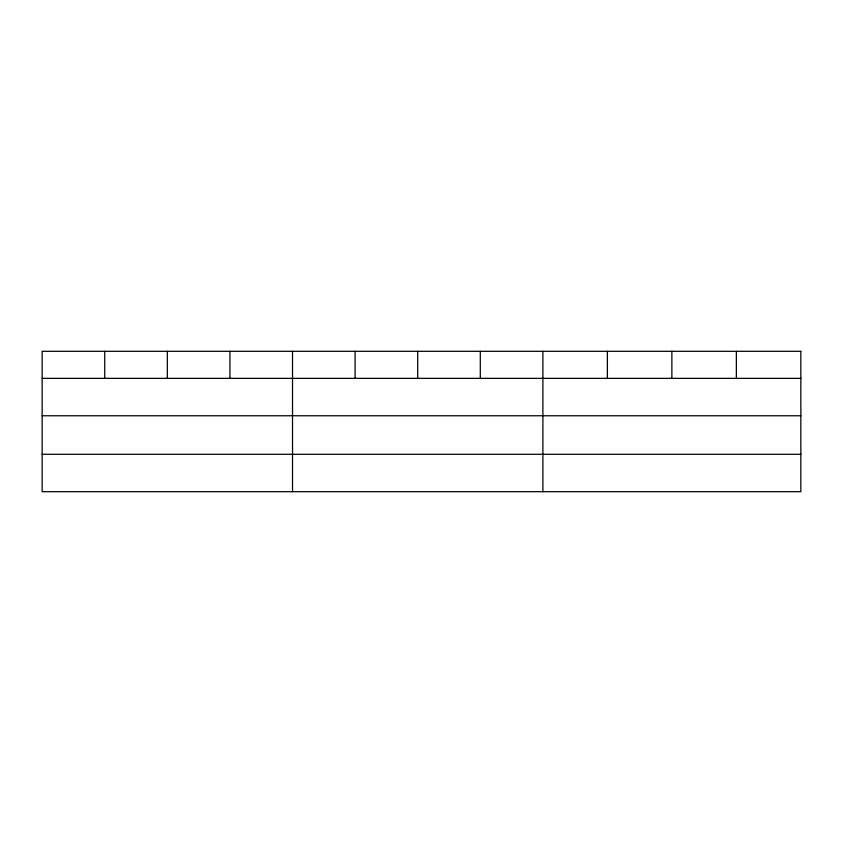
<?xml version="1.0" encoding="UTF-8"?>
<svg xmlns="http://www.w3.org/2000/svg" width="843" height="843" viewBox="0 0 843 843"><rect width="100%" height="100%" fill="white"/><g stroke="black" fill="none" stroke-linecap="round" stroke-linejoin="round"><path stroke-width="1.26" d="M42.15 378.359L800.85 378.359M42.15 415.757L800.85 415.757M42.15 454.282L800.85 454.282M736.36 351.31L736.36 378.359M671.871 351.31L671.871 378.359M607.381 351.31L607.381 378.359M542.892 351.31L542.892 491.69M480.299 351.31L480.299 378.359M417.706 351.31L417.706 378.359M355.114 351.31L355.114 378.359M292.521 351.31L292.521 491.69M229.928 351.31L229.928 378.359M167.335 351.31L167.335 378.359M104.743 351.31L104.743 378.359M800.85 351.31L42.15 351.31L42.15 491.69L800.85 491.69L800.85 351.31"/></g></svg>
